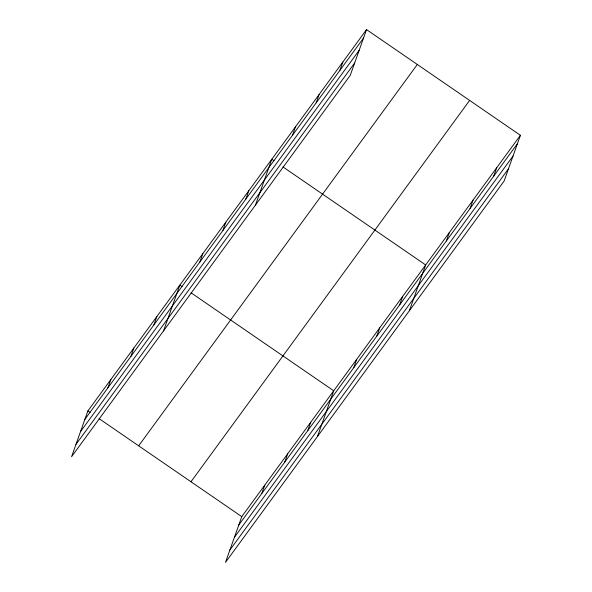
<?xml version="1.0" encoding="UTF-8"?>
<svg xmlns="http://www.w3.org/2000/svg" width="592" height="592" viewBox="0 0 592 592"><rect width="100%" height="100%" fill="white"/><g stroke="black" fill="none" stroke-linecap="round" stroke-linejoin="round"><path stroke-width="0.89" d="M366.537 29.6L87.882 410.944L71.588 456.706L350.242 75.362L366.537 29.6L520.412 135.294L504.118 181.056L225.463 562.4L241.758 516.638L520.412 135.294M107.877 387.886L110.867 379.487M130.869 356.421L133.859 348.022M153.853 324.964L156.85 316.565M163.54 330.861L179.835 285.1L182.077 286.639M199.837 262.041L202.827 253.642M222.821 230.577L225.818 222.178M245.813 199.119L248.803 190.72M255.5 205.017L271.795 159.255L274.037 160.795M292.492 135.242L295.482 126.843M316.172 102.83L319.162 94.431M339.86 70.411L342.849 62.012M261.753 493.58L264.75 485.181M284.745 462.115L287.734 453.716M307.736 430.658L310.726 422.259M317.423 436.556L333.718 390.794L191.038 292.796M353.713 367.736L356.702 359.337M376.704 336.271L379.694 327.872M399.689 304.813L402.686 296.414M409.375 310.711L425.67 264.95L282.998 166.951M446.368 240.937L449.358 232.538M470.055 208.517L473.045 200.118M493.735 176.105L496.732 167.706M84.885 419.343L363.547 37.999M80.497 431.672L359.159 50.327M75.976 444.377L354.63 63.033M138.661 445.828L417.316 64.476M190.979 481.762L469.634 100.411M238.768 525.037L517.423 143.693M234.38 537.366L513.035 156.022M229.851 550.072L508.513 168.727M87.882 410.944L90.117 412.483M99.079 418.64L241.758 516.638"/></g></svg>
